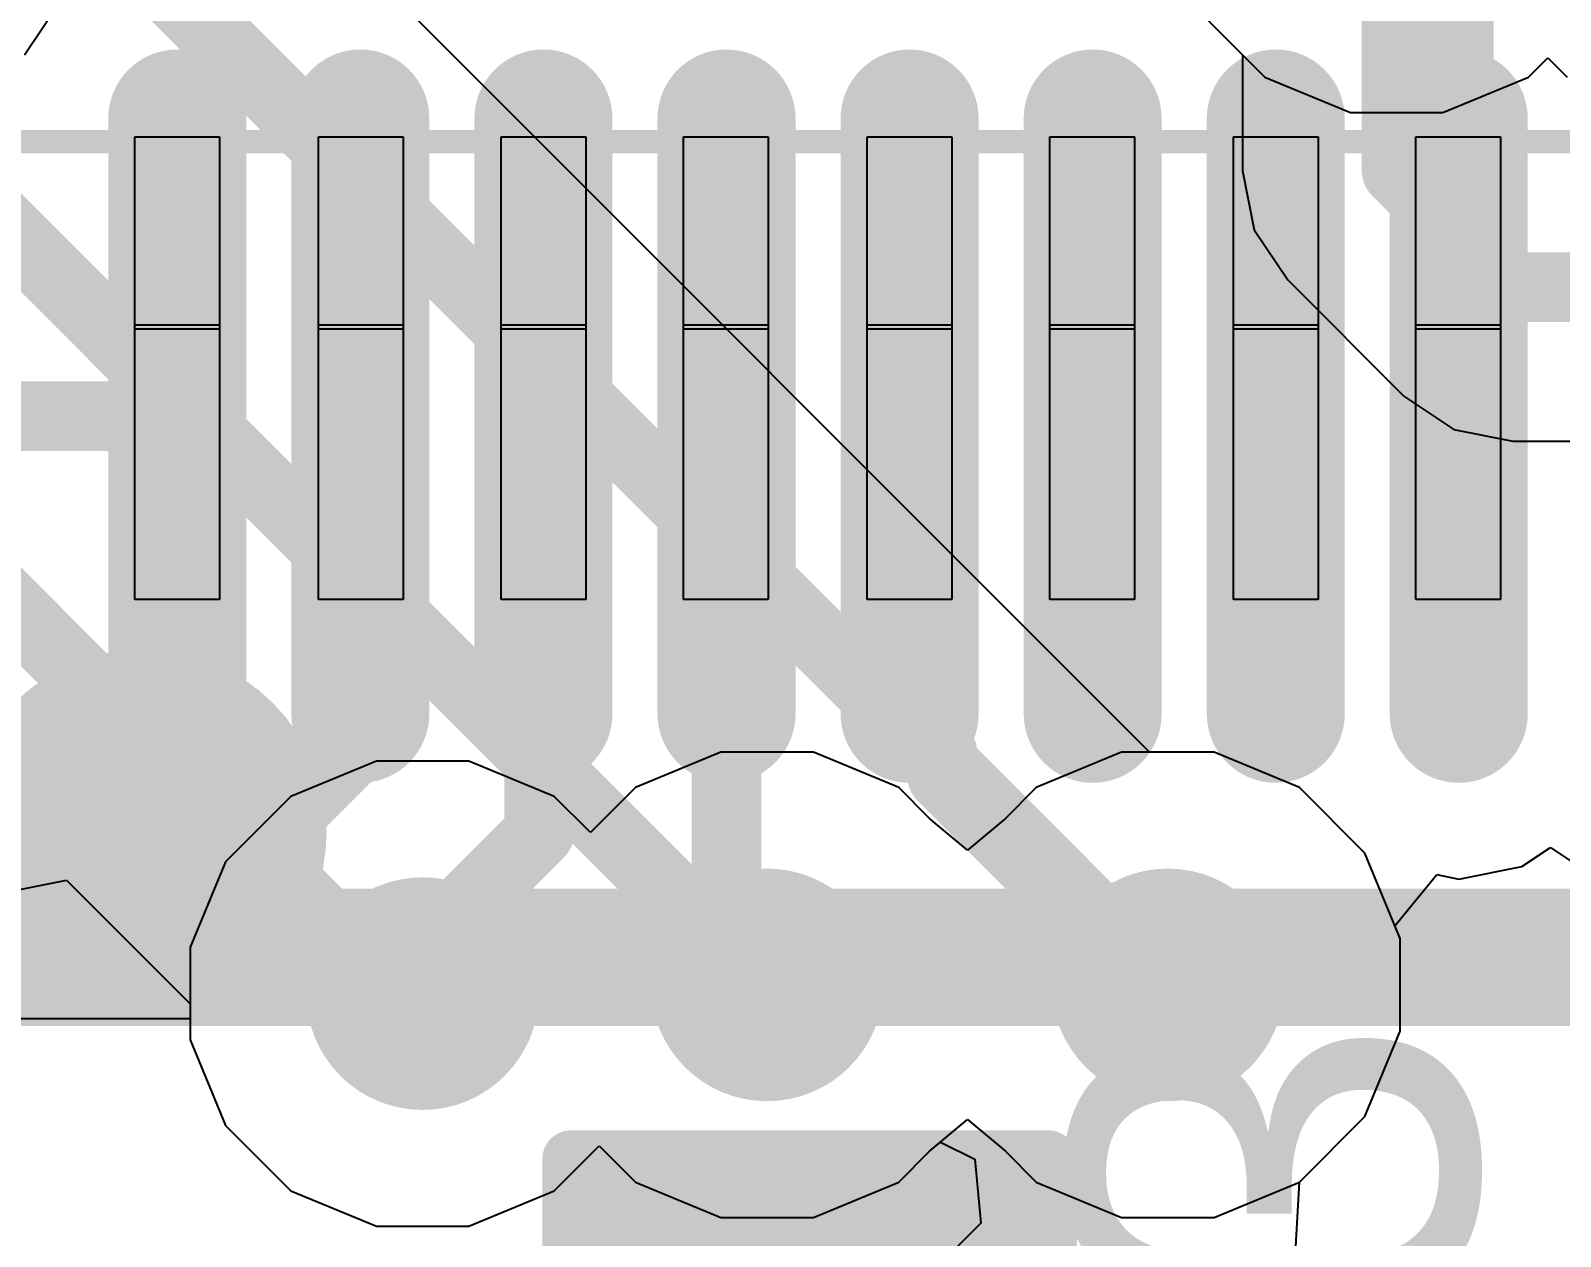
# Model space of a CAD drawing. Header units: inches. Extents: x -1 to 1.07, y -0.9 to 1.08.
# Drawn here: x -0.5175 to -0.3859, y -0.5216 to -0.4179 of the extents above; entities that cross this region are included whole.
import ezdxf

# ---------------------------------------------------------------- set-up
doc = ezdxf.new("R2010")
doc.units = ezdxf.units.IN
doc.header["$MEASUREMENT"] = 0
for name, color, linetype in [('BottomLayer', 5, 'Continuous'), ('Mechanical15', 56, 'Continuous'), ('Mechanical6', 56, 'Continuous'), ('MidLayer1', 16, 'Continuous'), ('MidLayer2', 76, 'Continuous'), ('TopLayer', 1, 'Continuous'), ('TopOverlay', 2, 'Continuous'), ('TopPaste', 8, 'Continuous'), ('TopSolder', 216, 'Continuous'), ('ViaHoleLayer', 16, 'Continuous')]:
    doc.layers.add(name, color=color, linetype=linetype)
doc.styles.add('Arial', font='', dxfattribs={"height": 0.2})
doc.styles.get('Arial').set_extended_font_data('Arial')

# ---------------------------------------------------------------- blocks, each defined once
blk = doc.blocks.new('IC_V3S_22')
at = {"layer": 'TopLayer'}
h = blk.add_hatch(color=1, dxfattribs=at)
edge = h.paths.add_edge_path()
edge.add_arc((-0.2391, -0.32479), 0.003937, 180, 360)
edge.add_line((-0.235163, -0.32479), (-0.235163, -0.27361))
edge.add_arc((-0.2391, -0.27361), 0.003937, 0, 180)
edge.add_line((-0.243037, -0.27361), (-0.243037, -0.32479))
h = blk.add_hatch(color=1, dxfattribs=at)
edge = h.paths.add_edge_path()
edge.add_arc((-0.22335, -0.32479), 0.003937, 180, 360)
edge.add_line((-0.219413, -0.32479), (-0.219413, -0.27361))
edge.add_arc((-0.22335, -0.27361), 0.003937, 0, 180)
edge.add_line((-0.227287, -0.27361), (-0.227287, -0.32479))
h = blk.add_hatch(color=1, dxfattribs=at)
edge = h.paths.add_edge_path()
edge.add_arc((-0.2076, -0.32479), 0.003937, 180, 360)
edge.add_line((-0.203663, -0.32479), (-0.203663, -0.27361))
edge.add_arc((-0.2076, -0.27361), 0.003937, 0, 180)
edge.add_line((-0.211537, -0.27361), (-0.211537, -0.32479))
h = blk.add_hatch(color=1, dxfattribs=at)
edge = h.paths.add_edge_path()
edge.add_arc((-0.19185, -0.32479), 0.003937, 180, 360)
edge.add_line((-0.187913, -0.32479), (-0.187913, -0.27361))
edge.add_arc((-0.19185, -0.27361), 0.003937, 0, 180)
edge.add_line((-0.195787, -0.27361), (-0.195787, -0.32479))
h = blk.add_hatch(color=1, dxfattribs=at)
edge = h.paths.add_edge_path()
edge.add_arc((-0.1761, -0.32479), 0.003937, 180, 360)
edge.add_line((-0.172163, -0.32479), (-0.172163, -0.27361))
edge.add_arc((-0.1761, -0.27361), 0.003937, 0, 180)
edge.add_line((-0.180037, -0.27361), (-0.180037, -0.32479))
h = blk.add_hatch(color=1, dxfattribs=at)
edge = h.paths.add_edge_path()
edge.add_arc((-0.16035, -0.32479), 0.003937, 180, 360)
edge.add_line((-0.156413, -0.32479), (-0.156413, -0.27361))
edge.add_arc((-0.16035, -0.27361), 0.003937, 0, 180)
edge.add_line((-0.164287, -0.27361), (-0.164287, -0.32479))
h = blk.add_hatch(color=1, dxfattribs=at)
edge = h.paths.add_edge_path()
edge.add_arc((-0.1446, -0.32479), 0.003937, 180, 360)
edge.add_line((-0.140663, -0.32479), (-0.140663, -0.27361))
edge.add_arc((-0.1446, -0.27361), 0.003937, 0, 180)
edge.add_line((-0.148537, -0.27361), (-0.148537, -0.32479))
h = blk.add_hatch(color=1, dxfattribs=at)
edge = h.paths.add_edge_path()
edge.add_arc((-0.12886, -0.32479), 0.003937, 180, 360)
edge.add_line((-0.124923, -0.32479), (-0.124923, -0.27361))
edge.add_arc((-0.12886, -0.27361), 0.003937, 0, 180)
edge.add_line((-0.132797, -0.27361), (-0.132797, -0.32479))
at = {"layer": 'TopPaste'}
h = blk.add_hatch(color=8, dxfattribs=at)
edge = h.paths.add_edge_path()
edge.add_arc((-0.2391, -0.32479), 0.003937, 180, 360)
edge.add_line((-0.235163, -0.32479), (-0.235163, -0.27361))
edge.add_arc((-0.2391, -0.27361), 0.003937, 0, 180)
edge.add_line((-0.243037, -0.27361), (-0.243037, -0.32479))
h = blk.add_hatch(color=8, dxfattribs=at)
edge = h.paths.add_edge_path()
edge.add_arc((-0.22335, -0.32479), 0.003937, 180, 360)
edge.add_line((-0.219413, -0.32479), (-0.219413, -0.27361))
edge.add_arc((-0.22335, -0.27361), 0.003937, 0, 180)
edge.add_line((-0.227287, -0.27361), (-0.227287, -0.32479))
h = blk.add_hatch(color=8, dxfattribs=at)
edge = h.paths.add_edge_path()
edge.add_arc((-0.2076, -0.32479), 0.003937, 180, 360)
edge.add_line((-0.203663, -0.32479), (-0.203663, -0.27361))
edge.add_arc((-0.2076, -0.27361), 0.003937, 0, 180)
edge.add_line((-0.211537, -0.27361), (-0.211537, -0.32479))
h = blk.add_hatch(color=8, dxfattribs=at)
edge = h.paths.add_edge_path()
edge.add_arc((-0.19185, -0.32479), 0.003937, 180, 360)
edge.add_line((-0.187913, -0.32479), (-0.187913, -0.27361))
edge.add_arc((-0.19185, -0.27361), 0.003937, 0, 180)
edge.add_line((-0.195787, -0.27361), (-0.195787, -0.32479))
h = blk.add_hatch(color=8, dxfattribs=at)
edge = h.paths.add_edge_path()
edge.add_arc((-0.1761, -0.32479), 0.003937, 180, 360)
edge.add_line((-0.172163, -0.32479), (-0.172163, -0.27361))
edge.add_arc((-0.1761, -0.27361), 0.003937, 0, 180)
edge.add_line((-0.180037, -0.27361), (-0.180037, -0.32479))
h = blk.add_hatch(color=8, dxfattribs=at)
edge = h.paths.add_edge_path()
edge.add_arc((-0.16035, -0.32479), 0.003937, 180, 360)
edge.add_line((-0.156413, -0.32479), (-0.156413, -0.27361))
edge.add_arc((-0.16035, -0.27361), 0.003937, 0, 180)
edge.add_line((-0.164287, -0.27361), (-0.164287, -0.32479))
h = blk.add_hatch(color=8, dxfattribs=at)
edge = h.paths.add_edge_path()
edge.add_arc((-0.1446, -0.32479), 0.003937, 180, 360)
edge.add_line((-0.140663, -0.32479), (-0.140663, -0.27361))
edge.add_arc((-0.1446, -0.27361), 0.003937, 0, 180)
edge.add_line((-0.148537, -0.27361), (-0.148537, -0.32479))
h = blk.add_hatch(color=8, dxfattribs=at)
edge = h.paths.add_edge_path()
edge.add_arc((-0.12886, -0.32479), 0.003937, 180, 360)
edge.add_line((-0.124923, -0.32479), (-0.124923, -0.27361))
edge.add_arc((-0.12886, -0.27361), 0.003937, 0, 180)
edge.add_line((-0.132797, -0.27361), (-0.132797, -0.32479))
at = {"layer": 'TopSolder'}
h = blk.add_hatch(color=216, dxfattribs=at)
edge = h.paths.add_edge_path()
edge.add_arc((-0.2391, -0.32479), 0.005937, 180, 360)
edge.add_line((-0.233163, -0.32479), (-0.233163, -0.27361))
edge.add_arc((-0.2391, -0.27361), 0.005937, 0, 180)
edge.add_line((-0.245037, -0.27361), (-0.245037, -0.32479))
h = blk.add_hatch(color=216, dxfattribs=at)
edge = h.paths.add_edge_path()
edge.add_arc((-0.22335, -0.32479), 0.005937, 180, 360)
edge.add_line((-0.217413, -0.32479), (-0.217413, -0.27361))
edge.add_arc((-0.22335, -0.27361), 0.005937, 0, 180)
edge.add_line((-0.229287, -0.27361), (-0.229287, -0.32479))
h = blk.add_hatch(color=216, dxfattribs=at)
edge = h.paths.add_edge_path()
edge.add_arc((-0.2076, -0.32479), 0.005937, 180, 360)
edge.add_line((-0.201663, -0.32479), (-0.201663, -0.27361))
edge.add_arc((-0.2076, -0.27361), 0.005937, 0, 180)
edge.add_line((-0.213537, -0.27361), (-0.213537, -0.32479))
h = blk.add_hatch(color=216, dxfattribs=at)
edge = h.paths.add_edge_path()
edge.add_arc((-0.19185, -0.32479), 0.005937, 180, 360)
edge.add_line((-0.185913, -0.32479), (-0.185913, -0.27361))
edge.add_arc((-0.19185, -0.27361), 0.005937, 0, 180)
edge.add_line((-0.197787, -0.27361), (-0.197787, -0.32479))
h = blk.add_hatch(color=216, dxfattribs=at)
edge = h.paths.add_edge_path()
edge.add_arc((-0.1761, -0.32479), 0.005937, 180, 360)
edge.add_line((-0.170163, -0.32479), (-0.170163, -0.27361))
edge.add_arc((-0.1761, -0.27361), 0.005937, 0, 180)
edge.add_line((-0.182037, -0.27361), (-0.182037, -0.32479))
h = blk.add_hatch(color=216, dxfattribs=at)
edge = h.paths.add_edge_path()
edge.add_arc((-0.16035, -0.32479), 0.005937, 180, 360)
edge.add_line((-0.154413, -0.32479), (-0.154413, -0.27361))
edge.add_arc((-0.16035, -0.27361), 0.005937, 0, 180)
edge.add_line((-0.166287, -0.27361), (-0.166287, -0.32479))
h = blk.add_hatch(color=216, dxfattribs=at)
edge = h.paths.add_edge_path()
edge.add_arc((-0.1446, -0.32479), 0.005937, 180, 360)
edge.add_line((-0.138663, -0.32479), (-0.138663, -0.27361))
edge.add_arc((-0.1446, -0.27361), 0.005937, 0, 180)
edge.add_line((-0.150537, -0.27361), (-0.150537, -0.32479))
h = blk.add_hatch(color=216, dxfattribs=at)
edge = h.paths.add_edge_path()
edge.add_arc((-0.12886, -0.32479), 0.005937, 180, 360)
edge.add_line((-0.122923, -0.32479), (-0.122923, -0.27361))
edge.add_arc((-0.12886, -0.27361), 0.005937, 0, 180)
edge.add_line((-0.134797, -0.27361), (-0.134797, -0.32479))
at = {"layer": 'Mechanical15'}
for p, q in [((-0.242742, -0.291732), (-0.242742, -0.275197)), ((-0.242742, -0.275197), (-0.235458, -0.275197)), ((-0.235458, -0.275197), (-0.235458, -0.291732)), ((-0.226942, -0.291732), (-0.226942, -0.275197)), ((-0.226942, -0.275197), (-0.219658, -0.275197)), ((-0.219658, -0.275197), (-0.219658, -0.291732)), ((-0.211242, -0.291732), (-0.211242, -0.275197)), ((-0.211242, -0.275197), (-0.203958, -0.275197)), ((-0.203958, -0.275197), (-0.203958, -0.291732)), ((-0.195542, -0.291732), (-0.195542, -0.275197)), ((-0.195542, -0.275197), (-0.188258, -0.275197)), ((-0.188258, -0.275197), (-0.188258, -0.291732)), ((-0.179742, -0.291732), (-0.179742, -0.275197)), ((-0.179742, -0.275197), (-0.172458, -0.275197)), ((-0.172458, -0.275197), (-0.172458, -0.291732)), ((-0.164042, -0.291732), (-0.164042, -0.275197)), ((-0.164042, -0.275197), (-0.156758, -0.275197)), ((-0.156758, -0.275197), (-0.156758, -0.291732)), ((-0.148242, -0.291732), (-0.148242, -0.275197)), ((-0.148242, -0.275197), (-0.140958, -0.275197)), ((-0.140958, -0.275197), (-0.140958, -0.291732)), ((-0.132542, -0.291732), (-0.132542, -0.275197)), ((-0.132542, -0.275197), (-0.125258, -0.275197)), ((-0.125258, -0.275197), (-0.125258, -0.291732)), ((-0.242742, -0.314961), (-0.242742, -0.291339)), ((-0.242742, -0.291339), (-0.235458, -0.291339)), ((-0.242742, -0.291732), (-0.242742, -0.291732)), ((-0.235458, -0.291732), (-0.242742, -0.291732)), ((-0.235458, -0.291339), (-0.235458, -0.314961)), ((-0.226942, -0.314961), (-0.226942, -0.291339)), ((-0.226942, -0.291339), (-0.219658, -0.291339)), ((-0.226942, -0.291732), (-0.226942, -0.291732)), ((-0.219658, -0.291732), (-0.226942, -0.291732)), ((-0.219658, -0.291339), (-0.219658, -0.314961)), ((-0.211242, -0.314961), (-0.211242, -0.291339)), ((-0.211242, -0.291339), (-0.203958, -0.291339)), ((-0.211242, -0.291732), (-0.211242, -0.291732)), ((-0.203958, -0.291732), (-0.211242, -0.291732)), ((-0.203958, -0.291339), (-0.203958, -0.314961)), ((-0.195542, -0.314961), (-0.195542, -0.291339)), ((-0.195542, -0.291339), (-0.188258, -0.291339)), ((-0.195542, -0.291732), (-0.195542, -0.291732)), ((-0.188258, -0.291732), (-0.195542, -0.291732)), ((-0.188258, -0.291339), (-0.188258, -0.314961)), ((-0.179742, -0.314961), (-0.179742, -0.291339)), ((-0.179742, -0.291339), (-0.172458, -0.291339)), ((-0.179742, -0.291732), (-0.179742, -0.291732)), ((-0.172458, -0.291732), (-0.179742, -0.291732)), ((-0.172458, -0.291339), (-0.172458, -0.314961)), ((-0.164042, -0.314961), (-0.164042, -0.291339)), ((-0.164042, -0.291339), (-0.156758, -0.291339)), ((-0.164042, -0.291732), (-0.164042, -0.291732)), ((-0.156758, -0.291732), (-0.164042, -0.291732)), ((-0.156758, -0.291339), (-0.156758, -0.314961)), ((-0.148242, -0.314961), (-0.148242, -0.291339)), ((-0.148242, -0.291339), (-0.140958, -0.291339)), ((-0.148242, -0.291732), (-0.148242, -0.291732)), ((-0.140958, -0.291732), (-0.148242, -0.291732)), ((-0.140958, -0.291339), (-0.140958, -0.314961)), ((-0.132542, -0.314961), (-0.132542, -0.291339)), ((-0.132542, -0.291339), (-0.125258, -0.291339)), ((-0.132542, -0.291732), (-0.132542, -0.291732)), ((-0.125258, -0.291732), (-0.132542, -0.291732)), ((-0.125258, -0.291339), (-0.125258, -0.314961)), ((-0.242742, -0.314961), (-0.242742, -0.314961)), ((-0.235458, -0.314961), (-0.242742, -0.314961)), ((-0.226942, -0.314961), (-0.226942, -0.314961)), ((-0.219658, -0.314961), (-0.226942, -0.314961)), ((-0.211242, -0.314961), (-0.211242, -0.314961)), ((-0.203958, -0.314961), (-0.211242, -0.314961)), ((-0.195542, -0.314961), (-0.195542, -0.314961)), ((-0.188258, -0.314961), (-0.195542, -0.314961)), ((-0.179742, -0.314961), (-0.179742, -0.314961)), ((-0.172458, -0.314961), (-0.179742, -0.314961)), ((-0.164042, -0.314961), (-0.164042, -0.314961)), ((-0.156758, -0.314961), (-0.164042, -0.314961)), ((-0.148242, -0.314961), (-0.148242, -0.314961)), ((-0.140958, -0.314961), (-0.148242, -0.314961)), ((-0.132542, -0.314961), (-0.132542, -0.314961)), ((-0.125258, -0.314961), (-0.132542, -0.314961))]:
    blk.add_line(p, q, dxfattribs=at)
blk.add_lwpolyline([(-0.270591, -0.275591, 0.002, 0.002, 0), (0.280591, -0.275591, 0.002, 0.002, 0)], format="xyseb", dxfattribs=at)
at = {"layer": 'Mechanical6'}
for points in [[(-0.23413, -0.335, 0.015748, 0.015748, 1), (-0.24987, -0.335, 0.015748, 0.015748, 1)], [(-0.253807, -0.335, 0.007874, 0.007874, 1), (-0.245933, -0.335, 0.007874, 0.007874, 1)], [(-0.238067, -0.335, 0.007874, 0.007874, 1), (-0.230193, -0.335, 0.007874, 0.007874, 1)]]:
    blk.add_lwpolyline(points, format="xyseb", close=True, dxfattribs=at)
blk = doc.blocks.new('C0603_S_116')
at = {"layer": 'TopLayer'}
for points in [[(-0.015, 0.015), (0.015, 0.015), (0.015, -0.015), (-0.015, -0.015)], [(0.04, 0.015), (0.07, 0.015), (0.07, -0.015), (0.04, -0.015)]]:
    blk.add_hatch(color=1, dxfattribs=at).paths.add_polyline_path(points)
at = {"layer": 'TopPaste'}
for points in [[(-0.015, 0.015), (0.015, 0.015), (0.015, -0.015), (-0.015, -0.015)], [(0.04, 0.015), (0.07, 0.015), (0.07, -0.015), (0.04, -0.015)]]:
    blk.add_hatch(color=8, dxfattribs=at).paths.add_polyline_path(points)
at = {"layer": 'TopSolder'}
for points in [[(-0.019, 0.019), (0.019, 0.019), (0.019, -0.019), (-0.019, -0.019)], [(0.036, 0.019), (0.074, 0.019), (0.074, -0.019), (0.036, -0.019)]]:
    blk.add_hatch(color=216, dxfattribs=at).paths.add_polyline_path(points)
at = {"layer": 'TopOverlay'}
for points in [[(0.015, 0.02, 0.005, 0.005, 0), (-0.02, 0.02, 0.005, 0.005, 0)], [(-0.02, -0.01, 0.005, 0.005, 0), (-0.02, 0.02, 0.005, 0.005, 0)], [(0.076, 0.02, 0.005, 0.005, 0), (0.04, 0.02, 0.005, 0.005, 0)], [(0.076, -0.011, 0.005, 0.005, 0), (0.076, 0.02, 0.005, 0.005, 0)], [(0.02362, -0.00787, 0.005, 0.005, 0), (0.02362, 0.00787, 0.005, 0.005, 0)], [(0.0315, -0.00787, 0.005, 0.005, 0), (0.0315, 0.00787, 0.005, 0.005, 0)], [(-0.02, -0.021, 0.005, 0.005, 0), (-0.02, -0.01, 0.005, 0.005, 0)], [(0.076, -0.021, 0.005, 0.005, 0), (0.076, -0.011, 0.005, 0.005, 0)], [(0.014, -0.021, 0.005, 0.005, 0), (-0.02, -0.021, 0.005, 0.005, 0)], [(0.076, -0.021, 0.005, 0.005, 0), (0.041, -0.021, 0.005, 0.005, 0)]]:
    blk.add_lwpolyline(points, format="xyseb", dxfattribs=at)
for points in [[(-0.02125, 0.02, 0.0025, 0.0025, 1), (-0.01875, 0.02, 0.0025, 0.0025, 1)], [(-0.02125, 0.02, 0.0025, 0.0025, 1), (-0.01875, 0.02, 0.0025, 0.0025, 1)], [(0.01375, 0.02, 0.0025, 0.0025, 1), (0.01625, 0.02, 0.0025, 0.0025, 1)], [(0.03875, 0.02, 0.0025, 0.0025, 1), (0.04125, 0.02, 0.0025, 0.0025, 1)], [(0.07475, 0.02, 0.0025, 0.0025, 1), (0.07725, 0.02, 0.0025, 0.0025, 1)], [(0.07475, 0.02, 0.0025, 0.0025, 1), (0.07725, 0.02, 0.0025, 0.0025, 1)], [(0.02237, 0.00787, 0.0025, 0.0025, 1), (0.02487, 0.00787, 0.0025, 0.0025, 1)], [(0.03025, 0.00787, 0.0025, 0.0025, 1), (0.03275, 0.00787, 0.0025, 0.0025, 1)], [(0.02237, -0.00787, 0.0025, 0.0025, 1), (0.02487, -0.00787, 0.0025, 0.0025, 1)], [(0.03025, -0.00787, 0.0025, 0.0025, 1), (0.03275, -0.00787, 0.0025, 0.0025, 1)], [(-0.02125, -0.01, 0.0025, 0.0025, 1), (-0.01875, -0.01, 0.0025, 0.0025, 1)], [(-0.02125, -0.01, 0.0025, 0.0025, 1), (-0.01875, -0.01, 0.0025, 0.0025, 1)], [(0.07475, -0.011, 0.0025, 0.0025, 1), (0.07725, -0.011, 0.0025, 0.0025, 1)], [(0.07475, -0.011, 0.0025, 0.0025, 1), (0.07725, -0.011, 0.0025, 0.0025, 1)], [(-0.02125, -0.021, 0.0025, 0.0025, 1), (-0.01875, -0.021, 0.0025, 0.0025, 1)], [(-0.02125, -0.021, 0.0025, 0.0025, 1), (-0.01875, -0.021, 0.0025, 0.0025, 1)], [(0.01275, -0.021, 0.0025, 0.0025, 1), (0.01525, -0.021, 0.0025, 0.0025, 1)], [(0.03975, -0.021, 0.0025, 0.0025, 1), (0.04225, -0.021, 0.0025, 0.0025, 1)], [(0.07475, -0.021, 0.0025, 0.0025, 1), (0.07725, -0.021, 0.0025, 0.0025, 1)], [(0.07475, -0.021, 0.0025, 0.0025, 1), (0.07725, -0.021, 0.0025, 0.0025, 1)]]:
    blk.add_lwpolyline(points, format="xyseb", close=True, dxfattribs=at)

msp = doc.modelspace()

# ---------------------------------------------------------------- hatches: boundary and pattern name
at = {"layer": 'BottomLayer'}
h = msp.add_hatch(color=5, dxfattribs=at)
edge = h.paths.add_edge_path()
edge.add_arc((-0.4838, -0.50075), 0.01, 0, 360)
h = msp.add_hatch(color=5, dxfattribs=at)
edge = h.paths.add_edge_path()
edge.add_arc((-0.45416, -0.5), 0.01, 0, 360)
h = msp.add_hatch(color=5, dxfattribs=at)
edge = h.paths.add_edge_path()
edge.add_arc((-0.41968, -0.5), 0.01, 0, 360)
at = {"layer": 'MidLayer1'}
h = msp.add_hatch(color=16, dxfattribs=at)
edge = h.paths.add_edge_path()
edge.add_arc((-0.4838, -0.50075), 0.01, 0, 360)
h = msp.add_hatch(color=16, dxfattribs=at)
edge = h.paths.add_edge_path()
edge.add_arc((-0.45416, -0.5), 0.01, 0, 360)
h = msp.add_hatch(color=16, dxfattribs=at)
edge = h.paths.add_edge_path()
edge.add_arc((-0.41968, -0.5), 0.01, 0, 360)
at = {"layer": 'MidLayer2'}
h = msp.add_hatch(color=76, dxfattribs=at)
edge = h.paths.add_edge_path()
edge.add_arc((-0.4838, -0.50075), 0.01, 0, 360)
h = msp.add_hatch(color=76, dxfattribs=at)
edge = h.paths.add_edge_path()
edge.add_arc((-0.45416, -0.5), 0.01, 0, 360)
h = msp.add_hatch(color=76, dxfattribs=at)
edge = h.paths.add_edge_path()
edge.add_arc((-0.41968, -0.5), 0.01, 0, 360)
at = {"layer": 'TopLayer'}
h = msp.add_hatch(color=1, dxfattribs=at)
edge = h.paths.add_edge_path()
edge.add_arc((-0.4838, -0.50075), 0.01, 0, 360)
h = msp.add_hatch(color=1, dxfattribs=at)
edge = h.paths.add_edge_path()
edge.add_arc((-0.45416, -0.5), 0.01, 0, 360)
h = msp.add_hatch(color=1, dxfattribs=at)
edge = h.paths.add_edge_path()
edge.add_arc((-0.41968, -0.5), 0.01, 0, 360)
at = {"layer": 'ViaHoleLayer'}
h = msp.add_hatch(color=16, dxfattribs=at)
edge = h.paths.add_edge_path()
edge.add_arc((-0.4838, -0.50075), 0.005, 0, 360)
h = msp.add_hatch(color=16, dxfattribs=at)
edge = h.paths.add_edge_path()
edge.add_arc((-0.45416, -0.5), 0.005, 0, 360)
h = msp.add_hatch(color=16, dxfattribs=at)
edge = h.paths.add_edge_path()
edge.add_arc((-0.41968, -0.5), 0.005, 0, 360)

# ---------------------------------------------------------------- linework, layer by layer
at = {"layer": 'BottomLayer'}
for p, q in [((-0.42125, -0.48), (-0.4947, -0.40655)), ((-0.41696, -0.41633), (-0.41325, -0.42003)), ((-0.41325, -0.42003), (-0.41325, -0.43)), ((-0.41325, -0.43), (-0.41225, -0.43507)), ((-0.41225, -0.43507), (-0.40937, -0.43937)), ((-0.40937, -0.43937), (-0.39937, -0.44937)), ((-0.39937, -0.44937), (-0.39507, -0.45225)), ((-0.39507, -0.45225), (-0.39, -0.45325)), ((-0.39, -0.45325), (-0.25803, -0.45325)), ((-0.41571, -0.48), (-0.42125, -0.48)), ((-0.40836, -0.48304), (-0.41571, -0.48)), ((-0.40273, -0.48867), (-0.40836, -0.48304)), ((-0.39969, -0.49602), (-0.40273, -0.48867)), ((-0.52032, -0.49217), (-0.51443, -0.491)), ((-0.51443, -0.491), (-0.5038, -0.50163)), ((-0.39969, -0.50398), (-0.39969, -0.49602)), ((-0.5038, -0.50163), (-0.5038, -0.50473)), ((-0.40273, -0.51133), (-0.39969, -0.50398)), ((-0.5038, -0.50473), (-0.50075, -0.51208)), ((-0.44019, -0.51431), (-0.43692, -0.51157)), ((-0.43692, -0.51157), (-0.43365, -0.51431)), ((-0.40836, -0.51696), (-0.40273, -0.51133)), ((-0.50075, -0.51208), (-0.49512, -0.51771)), ((-0.47247, -0.51771), (-0.4686, -0.51384)), ((-0.4686, -0.51384), (-0.46549, -0.51696)), ((-0.44283, -0.51696), (-0.44019, -0.51431)), ((-0.43365, -0.51431), (-0.43101, -0.51696)), ((-0.46549, -0.51696), (-0.45813, -0.52)), ((-0.45018, -0.52), (-0.44283, -0.51696)), ((-0.43101, -0.51696), (-0.42366, -0.52)), ((-0.41571, -0.52), (-0.40836, -0.51696)), ((-0.49512, -0.51771), (-0.48777, -0.52075)), ((-0.47982, -0.52075), (-0.47247, -0.51771)), ((-0.48777, -0.52075), (-0.47982, -0.52075)), ((-0.45813, -0.52), (-0.45018, -0.52)), ((-0.42366, -0.52), (-0.41571, -0.52))]:
    msp.add_line(p, q, dxfattribs=at)
for points in [[(-0.52953, -0.39047, 0.006, 0.006, 0), (-0.42, -0.5, 0.006, 0.006, 0)], [(-0.4, -0.43, 0.006, 0.006, 0), (-0.4, -0.405, 0.006, 0.006, 0)], [(-0.54153, -0.41299, 0.006, 0.006, 0), (-0.45452, -0.5, 0.006, 0.006, 0)], [(-0.4, -0.43, 0.006, 0.006, 0), (-0.39, -0.44, 0.006, 0.006, 0)], [(-0.55354, -0.43314, 0.006, 0.006, 0), (-0.48593, -0.50075, 0.006, 0.006, 0)], [(-0.39, -0.44, 0.006, 0.006, 0), (-0.25803, -0.44, 0.006, 0.006, 0)], [(-0.45452, -0.5, 0.006, 0.006, 0), (-0.45416, -0.5, 0.006, 0.006, 0)], [(-0.42, -0.5, 0.006, 0.006, 0), (-0.41968, -0.5, 0.006, 0.006, 0)], [(-0.48593, -0.50075, 0.006, 0.006, 0), (-0.4838, -0.50075, 0.006, 0.006, 0)]]:
    msp.add_lwpolyline(points, format="xyseb", dxfattribs=at)
for points in [[(-0.4015, -0.43, 0.003, 0.003, 1), (-0.3985, -0.43, 0.003, 0.003, 1)], [(-0.4015, -0.43, 0.003, 0.003, 1), (-0.3985, -0.43, 0.003, 0.003, 1)], [(-0.3915, -0.44, 0.003, 0.003, 1), (-0.3885, -0.44, 0.003, 0.003, 1)], [(-0.3915, -0.44, 0.003, 0.003, 1), (-0.3885, -0.44, 0.003, 0.003, 1)], [(-0.45602, -0.5, 0.003, 0.003, 1), (-0.45302, -0.5, 0.003, 0.003, 1)], [(-0.45602, -0.5, 0.003, 0.003, 1), (-0.45302, -0.5, 0.003, 0.003, 1)], [(-0.45566, -0.5, 0.003, 0.003, 1), (-0.45266, -0.5, 0.003, 0.003, 1)], [(-0.4215, -0.5, 0.003, 0.003, 1), (-0.4185, -0.5, 0.003, 0.003, 1)], [(-0.4215, -0.5, 0.003, 0.003, 1), (-0.4185, -0.5, 0.003, 0.003, 1)], [(-0.42118, -0.5, 0.003, 0.003, 1), (-0.41818, -0.5, 0.003, 0.003, 1)], [(-0.48743, -0.50075, 0.003, 0.003, 1), (-0.48443, -0.50075, 0.003, 0.003, 1)], [(-0.48743, -0.50075, 0.003, 0.003, 1), (-0.48443, -0.50075, 0.003, 0.003, 1)], [(-0.4853, -0.50075, 0.003, 0.003, 1), (-0.4823, -0.50075, 0.003, 0.003, 1)]]:
    msp.add_lwpolyline(points, format="xyseb", close=True, dxfattribs=at)
at = {"layer": 'MidLayer1'}
for p, q in [((-0.41696, -0.41633), (-0.41133, -0.42196)), ((-0.38867, -0.42196), (-0.387, -0.42028)), ((-0.387, -0.42028), (-0.38533, -0.42196)), ((-0.41133, -0.42196), (-0.40398, -0.425)), ((-0.39602, -0.425), (-0.38867, -0.42196)), ((-0.40398, -0.425), (-0.39602, -0.425)), ((-0.45813, -0.48), (-0.46549, -0.48304)), ((-0.45018, -0.48), (-0.45813, -0.48)), ((-0.44283, -0.48304), (-0.45018, -0.48)), ((-0.42366, -0.48), (-0.43101, -0.48304)), ((-0.41571, -0.48), (-0.42366, -0.48)), ((-0.40836, -0.48304), (-0.41571, -0.48)), ((-0.48777, -0.48075), (-0.49512, -0.4838)), ((-0.47982, -0.48075), (-0.48777, -0.48075)), ((-0.47247, -0.4838), (-0.47982, -0.48075)), ((-0.49512, -0.4838), (-0.50075, -0.48942)), ((-0.46935, -0.48691), (-0.47247, -0.4838)), ((-0.46549, -0.48304), (-0.46935, -0.48691)), ((-0.44019, -0.48568), (-0.44283, -0.48304)), ((-0.43101, -0.48304), (-0.43365, -0.48568)), ((-0.40273, -0.48867), (-0.40836, -0.48304)), ((-0.43692, -0.48843), (-0.44019, -0.48568)), ((-0.43365, -0.48568), (-0.43692, -0.48843)), ((-0.50075, -0.48942), (-0.5038, -0.49677)), ((-0.39969, -0.49602), (-0.40273, -0.48867)), ((-0.39969, -0.50398), (-0.39969, -0.49602)), ((-0.5038, -0.49677), (-0.5038, -0.50473)), ((-0.40273, -0.51133), (-0.39969, -0.50398)), ((-0.5038, -0.50473), (-0.50075, -0.51208)), ((-0.44019, -0.51431), (-0.43692, -0.51157)), ((-0.43692, -0.51157), (-0.43365, -0.51431)), ((-0.40836, -0.51696), (-0.40273, -0.51133)), ((-0.50075, -0.51208), (-0.49512, -0.51771)), ((-0.47247, -0.51771), (-0.4686, -0.51384)), ((-0.4686, -0.51384), (-0.46549, -0.51696)), ((-0.44283, -0.51696), (-0.44019, -0.51431)), ((-0.43365, -0.51431), (-0.43101, -0.51696)), ((-0.46549, -0.51696), (-0.45813, -0.52)), ((-0.45018, -0.52), (-0.44283, -0.51696)), ((-0.43101, -0.51696), (-0.42366, -0.52)), ((-0.41571, -0.52), (-0.40836, -0.51696)), ((-0.49512, -0.51771), (-0.48777, -0.52075)), ((-0.47982, -0.52075), (-0.47247, -0.51771)), ((-0.48777, -0.52075), (-0.47982, -0.52075)), ((-0.45813, -0.52), (-0.45018, -0.52)), ((-0.42366, -0.52), (-0.41571, -0.52))]:
    msp.add_line(p, q, dxfattribs=at)
at = {"layer": 'MidLayer2'}
for p, q in [((-0.41696, -0.41633), (-0.41133, -0.42196)), ((-0.38867, -0.42196), (-0.387, -0.42028)), ((-0.387, -0.42028), (-0.38533, -0.42196)), ((-0.41133, -0.42196), (-0.40398, -0.425)), ((-0.39602, -0.425), (-0.38867, -0.42196)), ((-0.40398, -0.425), (-0.39602, -0.425)), ((-0.45813, -0.48), (-0.46549, -0.48304)), ((-0.45018, -0.48), (-0.45813, -0.48)), ((-0.44283, -0.48304), (-0.45018, -0.48)), ((-0.42366, -0.48), (-0.43101, -0.48304)), ((-0.41571, -0.48), (-0.42366, -0.48)), ((-0.40836, -0.48304), (-0.41571, -0.48)), ((-0.48777, -0.48075), (-0.49512, -0.4838)), ((-0.47982, -0.48075), (-0.48777, -0.48075)), ((-0.47247, -0.4838), (-0.47982, -0.48075)), ((-0.49512, -0.4838), (-0.50075, -0.48942)), ((-0.46935, -0.48691), (-0.47247, -0.4838)), ((-0.46549, -0.48304), (-0.46935, -0.48691)), ((-0.44019, -0.48568), (-0.44283, -0.48304)), ((-0.43101, -0.48304), (-0.43365, -0.48568)), ((-0.40273, -0.48867), (-0.40836, -0.48304)), ((-0.43692, -0.48843), (-0.44019, -0.48568)), ((-0.43365, -0.48568), (-0.43692, -0.48843)), ((-0.50075, -0.48942), (-0.5038, -0.49677)), ((-0.39969, -0.49602), (-0.40273, -0.48867)), ((-0.39969, -0.50398), (-0.39969, -0.49602)), ((-0.5038, -0.49677), (-0.5038, -0.50473)), ((-0.40273, -0.51133), (-0.39969, -0.50398)), ((-0.5038, -0.50473), (-0.50075, -0.51208)), ((-0.40836, -0.51696), (-0.40273, -0.51133)), ((-0.50075, -0.51208), (-0.49512, -0.51771)), ((-0.47247, -0.51771), (-0.4686, -0.51384)), ((-0.4686, -0.51384), (-0.46549, -0.51696)), ((-0.44283, -0.51696), (-0.44019, -0.51431)), ((-0.44019, -0.51431), (-0.43923, -0.51351)), ((-0.43923, -0.51351), (-0.4363, -0.51499)), ((-0.4363, -0.51499), (-0.43578, -0.52048)), ((-0.46549, -0.51696), (-0.45813, -0.52)), ((-0.45018, -0.52), (-0.44283, -0.51696)), ((-0.40867, -0.5225), (-0.40836, -0.51696)), ((-0.49512, -0.51771), (-0.48777, -0.52075)), ((-0.47982, -0.52075), (-0.47247, -0.51771)), ((-0.48777, -0.52075), (-0.47982, -0.52075)), ((-0.45813, -0.52), (-0.45018, -0.52)), ((-0.43578, -0.52048), (-0.44018, -0.52489))]:
    msp.add_line(p, q, dxfattribs=at)
at = {"layer": 'TopLayer'}
for p, q in [((-0.51495, -0.41546), (-0.51803, -0.42007)), ((-0.38922, -0.48982), (-0.38678, -0.48819)), ((-0.38678, -0.48819), (-0.38434, -0.48982)), ((-0.40015, -0.49491), (-0.39655, -0.49052)), ((-0.39655, -0.49052), (-0.39466, -0.4909)), ((-0.39466, -0.4909), (-0.38922, -0.48982)), ((-0.39969, -0.49602), (-0.40015, -0.49491)), ((-0.39969, -0.50398), (-0.39969, -0.49602)), ((-0.52991, -0.50288), (-0.5038, -0.50288)), ((-0.5038, -0.50288), (-0.5038, -0.50473)), ((-0.40273, -0.51133), (-0.39969, -0.50398)), ((-0.5038, -0.50473), (-0.50075, -0.51208)), ((-0.44019, -0.51431), (-0.43692, -0.51157)), ((-0.43692, -0.51157), (-0.43365, -0.51431)), ((-0.40836, -0.51696), (-0.40273, -0.51133)), ((-0.50075, -0.51208), (-0.49512, -0.51771)), ((-0.47247, -0.51771), (-0.4686, -0.51384)), ((-0.4686, -0.51384), (-0.46549, -0.51696)), ((-0.44283, -0.51696), (-0.44019, -0.51431)), ((-0.43365, -0.51431), (-0.43101, -0.51696)), ((-0.46549, -0.51696), (-0.45813, -0.52)), ((-0.45018, -0.52), (-0.44283, -0.51696)), ((-0.43101, -0.51696), (-0.42366, -0.52)), ((-0.41571, -0.52), (-0.40836, -0.51696)), ((-0.49512, -0.51771), (-0.48777, -0.52075)), ((-0.47982, -0.52075), (-0.47247, -0.51771)), ((-0.48777, -0.52075), (-0.47982, -0.52075)), ((-0.45813, -0.52), (-0.45018, -0.52)), ((-0.42366, -0.52), (-0.41571, -0.52))]:
    msp.add_line(p, q, dxfattribs=at)
for points in [[(-0.39466, -0.4511, 0.006, 0.006, 0), (-0.39466, -0.41034, 0.006, 0.006, 0)], [(-0.55911, -0.4511, 0.006, 0.006, 0), (-0.5049, -0.4511, 0.006, 0.006, 0)], [(-0.48951, -0.45146, 0.006, 0.006, 0), (-0.48915, -0.4511, 0.006, 0.006, 0)], [(-0.48951, -0.47959, 0.006, 0.006, 0), (-0.48951, -0.45146, 0.006, 0.006, 0)], [(-0.47376, -0.45146, 0.006, 0.006, 0), (-0.4734, -0.4511, 0.006, 0.006, 0)], [(-0.47376, -0.48693, 0.006, 0.006, 0), (-0.47376, -0.45146, 0.006, 0.006, 0)], [(-0.45765, -0.49272, 0.006, 0.006, 0), (-0.45765, -0.4511, 0.006, 0.006, 0)], [(-0.4419, -0.4772, 0.006, 0.006, 0), (-0.4419, -0.4511, 0.006, 0.006, 0)], [(-0.4419, -0.4772, 0.006, 0.006, 0), (-0.43909, -0.48001, 0.006, 0.006, 0)], [(-0.49196, -0.48205, 0.006, 0.006, 0), (-0.48951, -0.47959, 0.006, 0.006, 0)], [(-0.43909, -0.48205, 0.006, 0.006, 0), (-0.43909, -0.48001, 0.006, 0.006, 0)], [(-0.49954, -0.48963, 0.006, 0.006, 0), (-0.49196, -0.48205, 0.006, 0.006, 0)], [(-0.49196, -0.48205, 0.006, 0.006, 0), (-0.49196, -0.48205, 0.006, 0.006, 0)], [(-0.43909, -0.48205, 0.006, 0.006, 0), (-0.42114, -0.5, 0.006, 0.006, 0)], [(-0.4838, -0.49696, 0.006, 0.006, 0), (-0.47376, -0.48693, 0.006, 0.006, 0)], [(-0.53158, -0.48963, 0.006, 0.006, 0), (-0.49954, -0.48963, 0.006, 0.006, 0)], [(-0.45765, -0.49272, 0.006, 0.006, 0), (-0.45416, -0.49621, 0.006, 0.006, 0)], [(-0.45416, -0.5, 0.006, 0.006, 0), (-0.45416, -0.49621, 0.006, 0.006, 0)], [(-0.4838, -0.50075, 0.006, 0.006, 0), (-0.4838, -0.49696, 0.006, 0.006, 0)], [(-0.42114, -0.5, 0.006, 0.006, 0), (-0.41968, -0.5, 0.006, 0.006, 0)]]:
    msp.add_lwpolyline(points, format="xyseb", dxfattribs=at)
for points in [[(-0.5064, -0.4511, 0.003, 0.003, 1), (-0.5034, -0.4511, 0.003, 0.003, 1)], [(-0.49101, -0.45146, 0.003, 0.003, 1), (-0.48801, -0.45146, 0.003, 0.003, 1)], [(-0.49101, -0.45146, 0.003, 0.003, 1), (-0.48801, -0.45146, 0.003, 0.003, 1)], [(-0.49065, -0.4511, 0.003, 0.003, 1), (-0.48765, -0.4511, 0.003, 0.003, 1)], [(-0.47526, -0.45146, 0.003, 0.003, 1), (-0.47226, -0.45146, 0.003, 0.003, 1)], [(-0.47526, -0.45146, 0.003, 0.003, 1), (-0.47226, -0.45146, 0.003, 0.003, 1)], [(-0.4749, -0.4511, 0.003, 0.003, 1), (-0.4719, -0.4511, 0.003, 0.003, 1)], [(-0.45915, -0.4511, 0.003, 0.003, 1), (-0.45615, -0.4511, 0.003, 0.003, 1)], [(-0.4434, -0.4511, 0.003, 0.003, 1), (-0.4404, -0.4511, 0.003, 0.003, 1)], [(-0.39616, -0.4511, 0.003, 0.003, 1), (-0.39316, -0.4511, 0.003, 0.003, 1)], [(-0.4434, -0.4772, 0.003, 0.003, 1), (-0.4404, -0.4772, 0.003, 0.003, 1)], [(-0.4434, -0.4772, 0.003, 0.003, 1), (-0.4404, -0.4772, 0.003, 0.003, 1)], [(-0.49101, -0.47959, 0.003, 0.003, 1), (-0.48801, -0.47959, 0.003, 0.003, 1)], [(-0.49101, -0.47959, 0.003, 0.003, 1), (-0.48801, -0.47959, 0.003, 0.003, 1)], [(-0.44059, -0.48001, 0.003, 0.003, 1), (-0.43759, -0.48001, 0.003, 0.003, 1)], [(-0.44059, -0.48001, 0.003, 0.003, 1), (-0.43759, -0.48001, 0.003, 0.003, 1)], [(-0.49346, -0.48205, 0.003, 0.003, 1), (-0.49046, -0.48205, 0.003, 0.003, 1)], [(-0.49346, -0.48205, 0.003, 0.003, 1), (-0.49046, -0.48205, 0.003, 0.003, 1)], [(-0.49346, -0.48205, 0.003, 0.003, 1), (-0.49046, -0.48205, 0.003, 0.003, 1)], [(-0.49346, -0.48205, 0.003, 0.003, 1), (-0.49046, -0.48205, 0.003, 0.003, 1)], [(-0.44059, -0.48205, 0.003, 0.003, 1), (-0.43759, -0.48205, 0.003, 0.003, 1)], [(-0.44059, -0.48205, 0.003, 0.003, 1), (-0.43759, -0.48205, 0.003, 0.003, 1)], [(-0.47526, -0.48693, 0.003, 0.003, 1), (-0.47226, -0.48693, 0.003, 0.003, 1)], [(-0.47526, -0.48693, 0.003, 0.003, 1), (-0.47226, -0.48693, 0.003, 0.003, 1)], [(-0.50104, -0.48963, 0.003, 0.003, 1), (-0.49804, -0.48963, 0.003, 0.003, 1)], [(-0.50104, -0.48963, 0.003, 0.003, 1), (-0.49804, -0.48963, 0.003, 0.003, 1)], [(-0.45915, -0.49272, 0.003, 0.003, 1), (-0.45615, -0.49272, 0.003, 0.003, 1)], [(-0.45915, -0.49272, 0.003, 0.003, 1), (-0.45615, -0.49272, 0.003, 0.003, 1)], [(-0.45566, -0.49621, 0.003, 0.003, 1), (-0.45266, -0.49621, 0.003, 0.003, 1)], [(-0.45566, -0.49621, 0.003, 0.003, 1), (-0.45266, -0.49621, 0.003, 0.003, 1)], [(-0.4853, -0.49696, 0.003, 0.003, 1), (-0.4823, -0.49696, 0.003, 0.003, 1)], [(-0.4853, -0.49696, 0.003, 0.003, 1), (-0.4823, -0.49696, 0.003, 0.003, 1)], [(-0.45566, -0.5, 0.003, 0.003, 1), (-0.45266, -0.5, 0.003, 0.003, 1)], [(-0.42264, -0.5, 0.003, 0.003, 1), (-0.41964, -0.5, 0.003, 0.003, 1)], [(-0.42264, -0.5, 0.003, 0.003, 1), (-0.41964, -0.5, 0.003, 0.003, 1)], [(-0.42118, -0.5, 0.003, 0.003, 1), (-0.41818, -0.5, 0.003, 0.003, 1)], [(-0.4853, -0.50075, 0.003, 0.003, 1), (-0.4823, -0.50075, 0.003, 0.003, 1)]]:
    msp.add_lwpolyline(points, format="xyseb", close=True, dxfattribs=at)
at = {"layer": 'TopOverlay'}
msp.add_lwpolyline([(-0.68661, -0.49764, 0.01181, 0.01181, 0), (0.28622, -0.49764, 0.01181, 0.01181, 0)], format="xyseb", dxfattribs=at)

# ---------------------------------------------------------------- block references
msp.add_blockref('IC_V3S_22', (-0.2658, -0.1519))
at = {"rotation": 270}
msp.add_blockref('C0603_S_116', (-0.45, -0.535), dxfattribs=at)

# ---------------------------------------------------------------- texts
at = {"layer": 'TopOverlay', "style": 'Arial'}
msp.add_text('C13', height=0.035, rotation=90, dxfattribs=at).set_placement((-0.39315, -0.5921))

doc.saveas('drawing.dxf')
